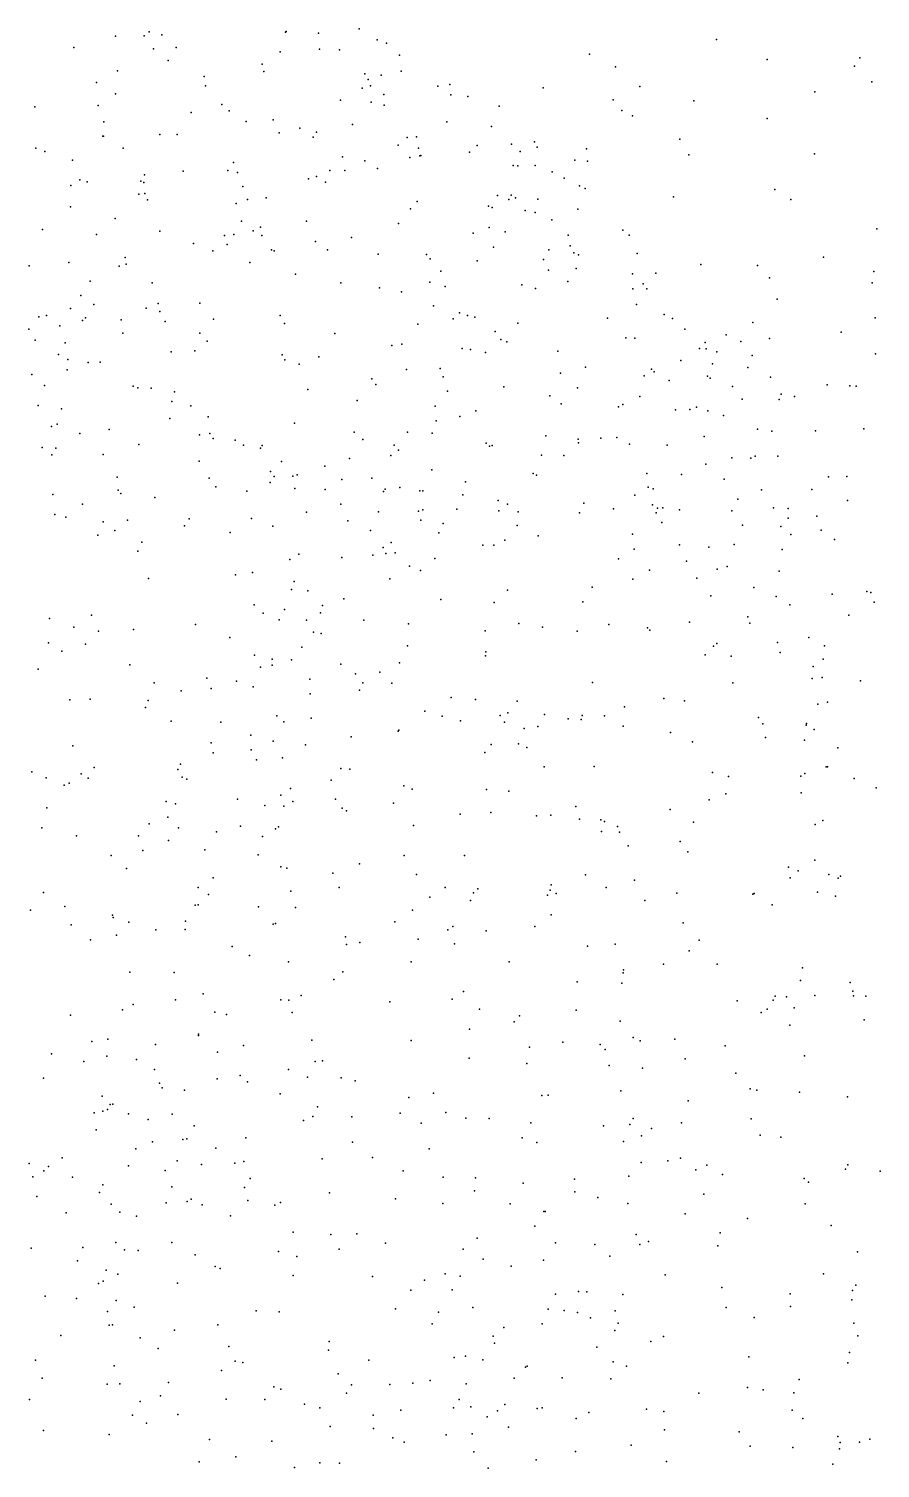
# Model space of a CAD drawing. Header units: metres. Extents: x -23.9 to 23.9, y -28.5 to 28.5.
# Drawn here: x -1.802 to -1.094, y -1.187 to 0.012 of the extents above; entities that cross this region are included whole.
import ezdxf

# ---------------------------------------------------------------- set-up
doc = ezdxf.new("R2010")
doc.units = ezdxf.units.M

msp = doc.modelspace()

# ---------------------------------------------------------------- linework, layer by layer
for p in [(-1.7304, 0.0055, -6.3374), (-1.7065, 0.0057, 18.5748), (-1.7022, 0.0093, 5.4261), (-1.6917, 0.0066, 5.9953), (-1.5887, 0.0089, -27.2061), (-1.5881, 0.0095, 5.5223), (-1.5613, 0.008, 24.3344), (-1.5274, 0.0117, 5.7641), (-1.5126, 0.0025, -5.7656), (-1.23, 0.0029, -5.9153), (-1.7651, -0.004, 9.6477), (-1.6988, -0.0051, 25.5075), (-1.6798, -0.0038, 11.5662), (-1.5932, -0.0076, -6.1668), (-1.5604, -0.0054, 5.9071), (-1.5438, -0.0058, 25.3768), (-1.5048, -0.0002, 9.5142), (-1.494, -0.0104, 14.9138), (-1.3358, -0.0095, 11.5501), (-1.7287, -0.0232, 5.3625), (-1.6866, -0.0147, -6.283), (-1.6083, -0.0178, 26.0107), (-1.4924, -0.0237, 5.8627), (-1.3142, -0.0201, 26.5026), (-1.1879, -0.0139, -6.072), (-1.1152, -0.0195, -5.5632), (-1.1107, -0.0125, 9.5689), (-1.7462, -0.0331, 25.9376), (-1.6566, -0.0279, 5.3777), (-1.6555, -0.0357, -6.2239), (-1.6068, -0.024, -5.5527), (-1.5228, -0.0259, -5.8444), (-1.5201, -0.0304, 5.4907), (-1.5181, -0.0359, 24.9661), (-1.5091, -0.0268, 27.0392), (-1.4519, -0.0347, 25.2326), (-1.1008, -0.0325, -6.1882), (-1.7303, -0.0424, 6.0825), (-1.5431, -0.0478, -5.9121), (-1.5249, -0.0377, 24.8309), (-1.5069, -0.0431, 5.935), (-1.4619, -0.0362, 5.6109), (-1.4512, -0.0434, 25.0981), (-1.4369, -0.0446, 5.7434), (-1.3744, -0.0375, 26.2914), (-1.316, -0.0474, 9.5352), (-1.2938, -0.0364, -5.8845), (-1.1481, -0.0408, -27.6703), (-1.7975, -0.0534, 5.3049), (-1.7447, -0.0523, -5.4182), (-1.6674, -0.058, -5.5038), (-1.6418, -0.0514, 25.5498), (-1.6358, -0.0566, 9.603), (-1.5175, -0.0495, 24.4018), (-1.5067, -0.0519, 24.7456), (-1.411, -0.0527, 2.425), (-1.3088, -0.0562, -5.7729), (-1.2489, -0.0482, -5.6488), (-1.7399, -0.0659, 25.6034), (-1.6216, -0.0656, 27.107), (-1.599, -0.0642, 24.2252), (-1.5768, -0.071, -5.7017), (-1.533, -0.0679, 6.0245), (-1.4545, -0.0659, 5.5163), (-1.4174, -0.0697, 5.8219), (-1.3, -0.0609, -6.0165), (-1.1879, -0.0631, -6.1811), (-1.741, -0.0778, 9.6905), (-1.7402, -0.0777, -0.5776), (-1.6933, -0.0764, -0.4524), (-1.6791, -0.0763, -0.6267), (-1.594, -0.075, -0.5262), (-1.5658, -0.0785, -5.8001), (-1.5629, -0.0744, 11.5674), (-1.4875, -0.0788, 24.6671), (-1.4797, -0.0783, 24.5724), (-1.3816, -0.0823, 5.6802), (-1.2606, -0.0801, -6.1301), (-1.7966, -0.0878, -0.4546), (-1.7891, -0.0904, -0.6404), (-1.7238, -0.0877, -0.3828), (-1.5413, -0.095, -0.6624), (-1.4951, -0.0852, -20.3501), (-1.4853, -0.0956, -0.5353), (-1.4781, -0.0878, 24.9094), (-1.4769, -0.0942, 5.4115), (-1.4761, -0.0937, 25.4882), (-1.4356, -0.091, 26.906), (-1.4292, -0.0854, 25.3908), (-1.4006, -0.0845, 23.1175), (-1.3934, -0.0905, 9.5608), (-1.3794, -0.0869, 26.7994), (-1.3383, -0.0882, 26.6271), (-1.2529, -0.0933, -5.5518), (-1.1483, -0.0923, -5.4763), (-1.7662, -0.0977, -6.2795), (-1.674, -0.1069, -0.3106), (-1.6368, -0.1064, -6.1028), (-1.632, -0.0995, 5.2899), (-1.552, -0.1063, 6.0884), (-1.5394, -0.1064, 24.2896), (-1.5227, -0.0982, 5.3575), (-1.5123, -0.1045, -0.3773), (-1.3992, -0.1021, 5.8946), (-1.3955, -0.1023, 25.0135), (-1.3809, -0.102, -5.8263), (-1.3667, -0.1074, 25.3162), (-1.3479, -0.0978, 26.4497), (-1.3375, -0.0985, 26.5397), (-1.7674, -0.1188, -5.462), (-1.7601, -0.1142, -0.3177), (-1.7538, -0.1158, 25.6695), (-1.7093, -0.1153, 11.5693), (-1.7066, -0.1164, -0.7718), (-1.7063, -0.11, -6.2074), (-1.6288, -0.108, 6.137), (-1.6244, -0.1197, -5.6694), (-1.5697, -0.1131, 25.5937), (-1.563, -0.1114, -0.7316), (-1.5554, -0.1161, 9.6111), (-1.3568, -0.1126, 5.619), (-1.3439, -0.1191, 5.7549), (-1.711, -0.1259, 24.0642), (-1.7059, -0.1254, 5.2304), (-1.7037, -0.1306, 27.1294), (-1.6203, -0.1305, -0.8044), (-1.6048, -0.1291, -0.2704), (-1.4123, -0.1271, -0.587), (-1.4028, -0.1303, -5.9382), (-1.401, -0.1267, -0.5167), (-1.3973, -0.1291, 11.5515), (-1.3787, -0.1302, -6.0421), (-1.3393, -0.1212, 25.1645), (-1.2657, -0.1283, -6.205), (-1.1815, -0.1221, -6.2662), (-1.1682, -0.1305, 9.629), (-1.7677, -0.1366, 25.9748), (-1.6299, -0.1337, 25.6558), (-1.4846, -0.1383, -0.31), (-1.4793, -0.1321, 24.7541), (-1.4198, -0.136, -0.6826), (-1.4167, -0.137, 6.0026), (-1.3892, -0.1395, 26.357), (-1.381, -0.1413, 25.4374), (-1.3454, -0.1386, 5.5442), (-1.791, -0.1553, 11.6093), (-1.7305, -0.1463, -5.5263), (-1.6253, -0.1486, 9.6662), (-1.6097, -0.1535, -5.8612), (-1.5712, -0.1484, 24.2157), (-1.4947, -0.1504, 24.3648), (-1.4193, -0.1538, -5.7383), (-1.3672, -0.1475, -0.4485), (-1.0964, -0.155, 11.4052), (-1.746, -0.1595, -0.2041), (-1.6934, -0.1569, -6.1319), (-1.6655, -0.1672, -0.1801), (-1.6397, -0.1605, -0.8706), (-1.6319, -0.1596, -5.7516), (-1.6156, -0.1565, 27.0624), (-1.6085, -0.1603, 6.1854), (-1.5639, -0.1654, -0.8618), (-1.5339, -0.1622, 5.2671), (-1.4325, -0.1584, 5.3674), (-1.4058, -0.1573, 9.6107), (-1.3536, -0.1602, -5.5692), (-1.3081, -0.1559, 25.2398), (-1.3027, -0.1601, 5.6795), (-1.7224, -0.1786, 25.7198), (-1.6493, -0.1733, 5.2039), (-1.6374, -0.1679, -5.9513), (-1.6005, -0.1723, 26.0881), (-1.5981, -0.1731, 22.2134), (-1.5537, -0.1723, 25.6553), (-1.5117, -0.176, -0.2034), (-1.4715, -0.1762, 5.3107), (-1.4156, -0.1701, -0.7693), (-1.3695, -0.1724, 26.5997), (-1.3518, -0.1689, 5.9463), (-1.3488, -0.1749, -0.699), (-1.3448, -0.1764, 5.4751), (-1.2959, -0.1755, -5.4908), (-1.1408, -0.1785, -23.8145), (-1.8023, -0.1857, -10.9182), (-1.7693, -0.1829, 23.3882), (-1.7272, -0.186, -5.5986), (-1.7213, -0.1842, -0.9019), (-1.6184, -0.1828, 14.2279), (-1.4683, -0.1799, -0.8424), (-1.4594, -0.1902, 26.2657), (-1.4292, -0.1814, -6.0251), (-1.3739, -0.1803, -6.1501), (-1.3699, -0.1893, 5.3992), (-1.3469, -0.1878, -0.3382), (-1.2806, -0.1917, 11.4998), (-1.2431, -0.1845, -5.429), (-1.1959, -0.1854, 11.4624), (-1.0989, -0.1904, -5.3473), (-1.7513, -0.1984, 5.1646), (-1.6999, -0.1997, 9.7887), (-1.5806, -0.1925, 5.2201), (-1.5428, -0.1998, 26.9616), (-1.4686, -0.1992, -5.8591), (-1.456, -0.2029, 24.6663), (-1.392, -0.2015, 26.5124), (-1.3538, -0.1988, 24.9024), (-1.2998, -0.1923, -0.6087), (-1.2909, -0.2006, 5.5671), (-1.186, -0.1956, -6.3395), (-1.1004, -0.1998, 9.7426), (-1.7592, -0.2104, 9.8917), (-1.5104, -0.2039, 6.171), (-1.4921, -0.2073, 26.8924), (-1.3807, -0.2045, 6.044), (-1.2995, -0.2049, 5.8853), (-1.288, -0.2047, -0.428), (-1.1796, -0.2134, 9.7138), (-1.7878, -0.2271, 25.9877), (-1.7679, -0.2213, 15.268), (-1.7484, -0.2178, -6.086), (-1.7049, -0.2208, -5.9884), (-1.6949, -0.2171, -0.1108), (-1.6933, -0.2238, -5.9132), (-1.6601, -0.2168, 6.2483), (-1.5932, -0.2269, 6.2277), (-1.4656, -0.2191, -5.7427), (-1.444, -0.2247, -5.6584), (-1.4372, -0.227, 26.7474), (-1.2966, -0.2178, 9.6813), (-1.2736, -0.2263, -6.3039), (-1.8025, -0.2385, -6.1279), (-1.7941, -0.228, -10.7934), (-1.7767, -0.2357, 10.003), (-1.7579, -0.2311, 24.0147), (-1.7553, -0.2289, -5.6511), (-1.7257, -0.2305, 6.2713), (-1.6889, -0.232, -0.9773), (-1.6487, -0.2301, 27.0328), (-1.5896, -0.2337, 24.1701), (-1.4786, -0.2343, -5.9627), (-1.4493, -0.2299, 6.138), (-1.4312, -0.2284, 26.3975), (-1.3955, -0.2335, 25.5732), (-1.3207, -0.2293, -0.7841), (-1.2665, -0.2295, 25.0812), (-1.2564, -0.2384, -0.3693), (-1.1996, -0.2328, -1.6015), (-1.0979, -0.2289, -1.5286), (-1.7973, -0.2477, 6.3595), (-1.7723, -0.2499, -0.9854), (-1.7241, -0.2418, -5.7848), (-1.6601, -0.2417, 11.5156), (-1.6539, -0.2484, 25.7531), (-1.5476, -0.2419, 9.747), (-1.492, -0.2509, 5.2253), (-1.4143, -0.2404, -6.1582), (-1.4094, -0.2471, 24.778), (-1.4045, -0.2489, -21.3644), (-1.3055, -0.2455, -5.4305), (-1.2979, -0.2458, 24.9512), (-1.2393, -0.2496, -1.533), (-1.222, -0.243, -0.5844), (-1.2097, -0.2486, -1.4674), (-1.186, -0.2463, -1.7323), (-1.1261, -0.241, -1.4503), (-1.7778, -0.2595, 6.538), (-1.6839, -0.2574, 5.1332), (-1.6643, -0.2564, 24.0795), (-1.5916, -0.2599, 26.1776), (-1.5611, -0.2614, 5.1783), (-1.5002, -0.252, -5.8983), (-1.4417, -0.2546, 9.7334), (-1.4348, -0.2552, -5.5857), (-1.4222, -0.2577, -0.9247), (-1.362, -0.2568, 5.3425), (-1.2442, -0.2544, -5.3721), (-1.2387, -0.2547, 25.2358), (-1.2298, -0.2573, -6.3623), (-1.2003, -0.2604, -0.5018), (-1.0976, -0.259, -1.3869), (-1.7706, -0.2722, -10.8633), (-1.7699, -0.2637, -5.7152), (-1.7531, -0.2661, 10.099), (-1.743, -0.2659, 10.1979), (-1.5893, -0.2639, -1.0024), (-1.5775, -0.2675, -0.0613), (-1.4881, -0.2721, -6.0363), (-1.4601, -0.2712, -6.1033), (-1.3598, -0.2751, 9.7502), (-1.3391, -0.27, -0.1862), (-1.2841, -0.2718, -1.4778), (-1.2818, -0.2738, -0.2453), (-1.2597, -0.2646, -1.7319), (-1.2334, -0.2674, 5.7753), (-1.204, -0.2703, -1.3902), (-1.8001, -0.2761, -6.0318), (-1.7894, -0.2854, -5.9507), (-1.7156, -0.2859, 27.0288), (-1.7116, -0.2873, 6.574), (-1.7006, -0.2874, 10.1992), (-1.5168, -0.2798, -5.8033), (-1.5137, -0.2844, 26.299), (-1.4575, -0.2781, 24.4268), (-1.4071, -0.2865, -5.5046), (-1.3456, -0.2872, -1.6646), (-1.2901, -0.2773, 5.4309), (-1.2695, -0.2812, 25.4278), (-1.2374, -0.2774, 5.8514), (-1.2353, -0.2791, 25.3305), (-1.2166, -0.2861, 25.1554), (-1.185, -0.2783, -1.8356), (-1.1379, -0.2847, -6.4244), (-1.1191, -0.2857, -1.8786), (-1.1136, -0.2859, -5.2865), (-1.6833, -0.2985, 9.9868), (-1.6812, -0.2905, 6.3067), (-1.5703, -0.2885, 25.747), (-1.5291, -0.2979, -1.0277), (-1.454, -0.29, 26.51), (-1.3686, -0.2939, -0.1239), (-1.2939, -0.2944, -1.4032), (-1.2085, -0.2968, 5.6856), (-1.1777, -0.2971, -0.4061), (-1.1761, -0.2924, -0.6168), (-1.165, -0.2945, 9.8521), (-1.7948, -0.3019, -1.0354), (-1.7752, -0.3048, -11.0395), (-1.6677, -0.3022, 6.3838), (-1.6533, -0.3114, 26.9579), (-1.4641, -0.3024, -0.0605), (-1.4437, -0.3112, 24.5173), (-1.4303, -0.3063, 6.1872), (-1.3594, -0.3007, 6.115), (-1.3116, -0.303, 25.5372), (-1.3079, -0.3011, -0.8908), (-1.2642, -0.3057, 5.9705), (-1.2523, -0.3054, -1.331), (-1.2466, -0.3033, 9.8142), (-1.2371, -0.3063, 11.4356), (-1.2242, -0.3102, 5.54), (-1.7836, -0.3195, 25.8606), (-1.779, -0.3176, -10.7145), (-1.7355, -0.322, 24.0223), (-1.6851, -0.3129, 10.1397), (-1.5814, -0.3166, 9.917), (-1.4634, -0.3147, -5.5593), (-1.1958, -0.3217, -5.3001), (-1.1839, -0.3233, -0.3271), (-1.1477, -0.3231, 9.9463), (-1.1072, -0.3215, -1.2495), (-1.7599, -0.3252, -10.9318), (-1.7108, -0.3344, 6.7266), (-1.6603, -0.3264, -1.0688), (-1.6519, -0.3254, 11.4799), (-1.6489, -0.3293, 0.0036), (-1.6308, -0.3309, 5.1087), (-1.6238, -0.3349, 26.2035), (-1.6081, -0.3352, 10.2509), (-1.5315, -0.3242, -0.0172), (-1.5243, -0.3303, 5.1526), (-1.4983, -0.3351, -5.6242), (-1.4871, -0.3241, 24.34), (-1.4668, -0.3249, -6.1642), (-1.4218, -0.3332, 5.2251), (-1.4167, -0.3353, -1.7244), (-1.3722, -0.3271, 9.8368), (-1.3451, -0.3299, -5.3984), (-1.3449, -0.333, -1.8406), (-1.3262, -0.3291, -6.3371), (-1.3129, -0.3286, 5.3475), (-1.3025, -0.3342, 24.8437), (-1.271, -0.3349, 9.8913), (-1.2403, -0.3278, -1.9202), (-1.7915, -0.337, -0.0045), (-1.7833, -0.343, 26.0112), (-1.7799, -0.3376, 27.0066), (-1.7406, -0.3428, 10.2986), (-1.6096, -0.3374, 6.5228), (-1.5354, -0.346, -5.7092), (-1.501, -0.3435, 6.2623), (-1.4946, -0.3392, 26.5892), (-1.419, -0.3358, -1.4795), (-1.3756, -0.3434, -0.9993), (-1.3571, -0.3435, 11.4587), (-1.2171, -0.3454, -0.8452), (-1.2014, -0.3458, 5.8322), (-1.1979, -0.3442, 5.6194), (-1.179, -0.3441, -1.2321), (-1.6607, -0.3482, 24.0824), (-1.6014, -0.3568, 6.6167), (-1.5922, -0.3486, 10.1125), (-1.556, -0.3524, -5.801), (-1.4669, -0.3555, -1.5745), (-1.3827, -0.3585, -0.0545), (-1.288, -0.3586, -0.1359), (-1.2592, -0.3594, -1.2425), (-1.2388, -0.3508, 24.9489), (-1.7288, -0.3617, -1.0876), (-1.6524, -0.3626, 26.8871), (-1.6467, -0.3698, 6.7293), (-1.6015, -0.366, 24.1511), (-1.5983, -0.3611, 26.813), (-1.5828, -0.3607, -1.0815), (-1.581, -0.371, 26.2842), (-1.5791, -0.3596, 6.403), (-1.542, -0.3637, 26.3885), (-1.5168, -0.3626, 10.0151), (-1.5059, -0.3715, 10.2548), (-1.4936, -0.3703, 11.4632), (-1.439, -0.3655, -5.4935), (-1.3797, -0.3599, 9.9329), (-1.2868, -0.3699, 10.0151), (-1.2828, -0.3714, 10.2128), (-1.2237, -0.3632, 25.4142), (-1.1368, -0.3614, -5.2598), (-1.1216, -0.3611, -0.4685), (-1.7826, -0.376, -11.0838), (-1.7281, -0.3724, 11.4538), (-1.726, -0.3751, 6.8134), (-1.6977, -0.3786, 0.0383), (-1.621, -0.3734, 25.807), (-1.5557, -0.3718, -5.9569), (-1.5071, -0.3737, 10.1675), (-1.477, -0.3731, -1.5018), (-1.4744, -0.3729, -0.0041), (-1.4411, -0.3764, 10.0611), (-1.4117, -0.3811, -1.335), (-1.3405, -0.3832, 10.0788), (-1.2979, -0.3766, 6.0779), (-1.2122, -0.3799, -0.1925), (-1.1924, -0.3722, 25.0669), (-1.1505, -0.3719, -0.7427), (-1.1208, -0.3811, -0.3799), (-1.7807, -0.3927, -10.6849), (-1.7716, -0.3948, 5.0577), (-1.7577, -0.3841, -10.7983), (-1.5714, -0.3907, -5.8866), (-1.5426, -0.384, 6.337), (-1.5113, -0.3904, 24.294), (-1.4782, -0.3899, 5.1598), (-1.4744, -0.3888, 24.3974), (-1.4462, -0.3882, 24.5718), (-1.4112, -0.3897, 25.6949), (-1.4041, -0.3842, 10.1537), (-1.3951, -0.3906, -6.3027), (-1.344, -0.3914, 24.7525), (-1.3156, -0.3879, -5.351), (-1.2834, -0.3846, -0.9511), (-1.2801, -0.3914, 11.3929), (-1.2792, -0.3875, -6.3965), (-1.2748, -0.3871, 5.3662), (-1.2608, -0.3889, -1.9956), (-1.2171, -0.3896, -6.4406), (-1.1824, -0.3872, -20.1553), (-1.1703, -0.3876, -0.8135), (-1.1464, -0.3941, -2.0431), (-1.7405, -0.3989, 25.8911), (-1.7309, -0.4059, 26.8945), (-1.7203, -0.3974, 26.0614), (-1.673, -0.4022, -1.1235), (-1.669, -0.3964, 26.1385), (-1.6171, -0.3961, 11.4406), (-1.5994, -0.4024, 26.7142), (-1.5369, -0.398, -6.0607), (-1.5179, -0.4061, -1.1034), (-1.4761, -0.3973, 23.6589), (-1.4576, -0.4003, 24.484), (-1.3958, -0.402, -1.9227), (-1.2755, -0.3993, 10.3556), (-1.2083, -0.4017, 5.4908), (-1.1765, -0.4027, 25.2781), (-1.1703, -0.3957, 5.7177), (-1.1429, -0.4058, -0.2835), (-1.745, -0.41, -10.884), (-1.7084, -0.4157, 24.0548), (-1.6349, -0.4078, 6.788), (-1.5008, -0.4159, 6.4434), (-1.4611, -0.4081, -6.2214), (-1.4245, -0.4183, -1.0937), (-1.4154, -0.4183, -5.4295), (-1.4061, -0.4142, -0.0034), (-1.3785, -0.4105, -1.2453), (-1.3, -0.409, -1.0969), (-1.2609, -0.418, 4.4546), (-1.2152, -0.4176, 10.4175), (-1.1681, -0.4095, 25.1617), (-1.1317, -0.4134, 23.6203), (-1.7116, -0.4232, -27.0536), (-1.5852, -0.4302, 26.439), (-1.5776, -0.4257, 26.563), (-1.5419, -0.4285, -1.7229), (-1.516, -0.4265, 6.6383), (-1.5075, -0.4201, -22.1368), (-1.5053, -0.4251, 10.3325), (-1.4976, -0.4246, -5.5427), (-1.4644, -0.4294, 6.2898), (-1.3117, -0.4296, 6.1285), (-1.2985, -0.4217, 25.5903), (-1.2365, -0.42, 1.9383), (-1.1752, -0.4218, 5.8392), (-1.6305, -0.4429, 10.354), (-1.6163, -0.4409, 5.0736), (-1.4857, -0.4357, 6.5272), (-1.4765, -0.4394, -1.8862), (-1.2858, -0.4392, -2.0496), (-1.255, -0.4317, 24.8538), (-1.2293, -0.4381, -0.1152), (-1.2212, -0.4359, 5.9956), (-1.1778, -0.4399, -1.0898), (-1.7029, -0.446, 5.0477), (-1.5839, -0.4551, -5.9294), (-1.5817, -0.4486, -5.7885), (-1.502, -0.4464, -1.3369), (-1.3334, -0.4533, 5.2464), (-1.2997, -0.4465, -5.3154), (-1.2463, -0.4456, -0.9749), (-1.1989, -0.4534, -5.2481), (-1.5701, -0.4562, 0.0798), (-1.5401, -0.4628, 6.7604), (-1.4594, -0.4636, 0.0512), (-1.4151, -0.4659, -1.2094), (-1.404, -0.4556, 11.3905), (-1.3413, -0.4654, 10.4056), (-1.2348, -0.4604, 5.3819), (-1.1804, -0.4609, -0.9088), (-1.1337, -0.4591, -0.8438), (-1.1047, -0.4568, -2.1155), (-1.1014, -0.4576, -0.7684), (-1.0986, -0.4656, -1.0599), (-1.7854, -0.4792, -11.1106), (-1.7503, -0.4766, -10.9578), (-1.6148, -0.4679, 26.3117), (-1.6073, -0.4749, -1.1662), (-1.5897, -0.4718, -1.5357), (-1.5596, -0.4746, -1.7949), (-1.5579, -0.4685, -5.6572), (-1.2038, -0.478, 25.4611), (-1.1689, -0.4678, 10.5238), (-1.1197, -0.4764, -0.2336), (-1.7649, -0.4864, 5.0334), (-1.7445, -0.4898, 11.4512), (-1.7154, -0.4884, 25.9007), (-1.6638, -0.4844, 24.1077), (-1.5941, -0.4805, 14.9721), (-1.5713, -0.4808, -1.4183), (-1.5654, -0.4907, -6.051), (-1.5235, -0.4808, -1.2407), (-1.4863, -0.4838, 10.394), (-1.4226, -0.4896, -2.0036), (-1.3945, -0.4835, 25.7153), (-1.3749, -0.4865, 6.2341), (-1.3461, -0.4899, 0.0087), (-1.3195, -0.4843, 22.6803), (-1.2874, -0.487, 24.7866), (-1.2856, -0.489, -23.3338), (-1.2524, -0.4823, 6.0649), (-1.2021, -0.4833, 5.4444), (-1.7862, -0.4995, -10.6623), (-1.7553, -0.5007, -10.7897), (-1.6351, -0.4951, 26.6342), (-1.5751, -0.5032, 5.077), (-1.559, -0.4917, 14.513), (-1.4871, -0.502, -5.4994), (-1.2325, -0.5024, 11.2551), (-1.2297, -0.5001, -0.072), (-1.1792, -0.4994, 5.9142), (-1.153, -0.4952, 25.1113), (-1.1401, -0.5022, -5.2205), (-1.7751, -0.5064, 26.8787), (-1.6146, -0.5097, 25.8439), (-1.6, -0.5133, 26.3959), (-1.5838, -0.5137, -5.7306), (-1.4222, -0.5104, 5.1638), (-1.422, -0.5072, 24.6431), (-1.2394, -0.5096, -5.2613), (-1.2178, -0.5108, -6.4744), (-1.1769, -0.5076, 24.9921), (-1.1413, -0.5133, 10.6362), (-1.7947, -0.5216, 7.0025), (-1.7184, -0.5179, 26.0346), (-1.6096, -0.5197, 6.8926), (-1.5999, -0.5183, 26.5006), (-1.5427, -0.5172, -6.1234), (-1.5305, -0.5253, -5.5612), (-1.5102, -0.5239, 11.3369), (-1.4938, -0.5163, 6.7554), (-1.1494, -0.5192, -0.9375), (-1.6981, -0.5329, 0.1167), (-1.6544, -0.529, 26.1443), (-1.6507, -0.5377, 5.0463), (-1.6296, -0.5314, -1.6733), (-1.6157, -0.5363, -1.4313), (-1.5685, -0.5298, -1.8664), (-1.5271, -0.539, -1.9466), (-1.5244, -0.5329, 24.3565), (-1.5002, -0.5332, 25.7964), (-1.3332, -0.5325, -6.3981), (-1.2164, -0.533, 6.0233), (-1.1503, -0.5293, -0.1567), (-1.142, -0.5284, 11.0988), (-1.1101, -0.5311, 10.7311), (-1.7684, -0.5471, -10.7286), (-1.7514, -0.5465, -10.8701), (-1.7031, -0.5475, 6.9818), (-1.6756, -0.5395, 10.373), (-1.5683, -0.542, -1.2399), (-1.451, -0.5451, 6.7057), (-1.4305, -0.5467, -2.0527), (-1.396, -0.5482, 6.2971), (-1.2737, -0.5458, -2.1383), (-1.2565, -0.5478, 5.3328), (-1.1457, -0.5506, 5.7815), (-1.1377, -0.5491, 5.7074), (-1.7053, -0.5534, -1.1964), (-1.5959, -0.5603, -5.7912), (-1.5675, -0.5624, -6.0682), (-1.4729, -0.5566, 0.0923), (-1.4585, -0.5606, -6.2754), (-1.4101, -0.56, 10.5044), (-1.4037, -0.5578, 0.0669), (-1.3732, -0.5593, -5.3485), (-1.3535, -0.5629, 25.6934), (-1.3418, -0.56, 11.2394), (-1.3232, -0.5603, 24.7251), (-1.3066, -0.5529, 6.1573), (-1.1949, -0.5616, -2.1756), (-1.684, -0.5647, 25.8832), (-1.6427, -0.5656, -1.7473), (-1.5901, -0.5653, 0.1211), (-1.4951, -0.573, 6.8213), (-1.4945, -0.5722, -5.4955), (-1.4432, -0.5646, 11.2646), (-1.4065, -0.5656, 6.6321), (-1.3902, -0.5709, 6.5633), (-1.3788, -0.5693, 6.4776), (-1.3426, -0.5635, 6.2365), (-1.3076, -0.5689, 10.5621), (-1.2684, -0.5742, 11.1671), (-1.1914, -0.567, 5.446), (-1.1554, -0.5682, 25.3541), (-1.155, -0.5666, -6.5035), (-1.1486, -0.5716, 5.5878), (-1.7658, -0.5854, 0.1273), (-1.6506, -0.5829, 24.1778), (-1.6176, -0.5765, 26.5988), (-1.5991, -0.5815, -5.9238), (-1.5721, -0.5845, -5.6591), (-1.5341, -0.5778, 5.0827), (-1.4175, -0.5843, 25.7461), (-1.3949, -0.5836, -6.355), (-1.3879, -0.5867, 5.1766), (-1.2501, -0.582, -0.0208), (-1.1893, -0.5785, 25.4542), (-1.1567, -0.5805, 10.9244), (-1.129, -0.587, -5.2067), (-1.6491, -0.5911, 26.6895), (-1.6175, -0.5886, 6.9578), (-1.6128, -0.5971, -1.8764), (-1.5912, -0.5953, 11.3206), (-1.4228, -0.591, -5.3934), (-1.8001, -0.607, -11.1097), (-1.759, -0.6086, 5.0203), (-1.7481, -0.6034, 24.0955), (-1.6785, -0.6049, 26.0738), (-1.6763, -0.6006, -1.6807), (-1.5427, -0.6043, -5.5687), (-1.5352, -0.6047, -2.0012), (-1.3734, -0.6029, 6.3373), (-1.3318, -0.6026, -6.4094), (-1.2333, -0.6075, 10.7181), (-1.2199, -0.611, 24.8583), (-1.1598, -0.6107, 25.008), (-1.1565, -0.6085, 5.8853), (-1.1388, -0.6027, 25.1291), (-1.1377, -0.6028, 5.6531), (-1.788, -0.6121, 7.0621), (-1.773, -0.6181, -10.9972), (-1.7689, -0.6164, -10.8016), (-1.753, -0.6122, -1.2127), (-1.6749, -0.6114, 11.384), (-1.6708, -0.6131, 7.0135), (-1.5847, -0.6209, 25.843), (-1.5509, -0.614, -6.1293), (-1.4904, -0.6186, -6.2376), (-1.4833, -0.6213, 25.7938), (-1.4215, -0.6218, 0.0942), (-1.4028, -0.623, 11.1629), (-1.1155, -0.6126, -0.1592), (-1.0971, -0.6204, -2.2241), (-1.6881, -0.6316, -1.5067), (-1.6803, -0.6336, -1.754), (-1.6288, -0.6297, -1.3184), (-1.6059, -0.635, -5.857), (-1.5927, -0.6263, -5.9911), (-1.5826, -0.6318, 5.0646), (-1.5473, -0.6297, 10.5338), (-1.4989, -0.6331, 6.8766), (-1.2361, -0.6304, 10.8973), (-1.2222, -0.6254, 6.0445), (-1.1595, -0.6246, 5.5284), (-1.7875, -0.6369, -10.7229), (-1.6868, -0.6448, -1.2413), (-1.5902, -0.6356, -5.7177), (-1.5416, -0.6372, 24.4365), (-1.5381, -0.6395, 0.1339), (-1.4433, -0.6423, -2.1042), (-1.4178, -0.6408, 6.7656), (-1.3798, -0.6437, 6.6757), (-1.3679, -0.643, 24.6783), (-1.347, -0.6359, 10.6836), (-1.3441, -0.6464, 6.5019), (-1.3262, -0.6469, 6.2455), (-1.2685, -0.6383, 6.1082), (-1.7916, -0.6537, 10.3204), (-1.7022, -0.6502, -1.6281), (-1.678, -0.6536, 0.1507), (-1.6462, -0.6569, 10.4309), (-1.6263, -0.6523, 26.2117), (-1.5971, -0.6544, 24.3327), (-1.5947, -0.6529, 26.4319), (-1.4823, -0.6517, 10.6238), (-1.3257, -0.6567, 10.8266), (-1.3232, -0.6483, 5.2385), (-1.3124, -0.6526, -5.3042), (-1.3108, -0.6573, 6.171), (-1.249, -0.6489, -5.2595), (-1.1479, -0.6509, 5.5993), (-1.1416, -0.6475, 25.2693), (-1.7629, -0.6603, 26.8608), (-1.7112, -0.6602, 25.9058), (-1.6863, -0.6641, -1.4291), (-1.608, -0.6607, 26.542), (-1.3035, -0.6685, -2.1946), (-1.2601, -0.665, -6.4522), (-1.7339, -0.6766, 26.0076), (-1.7075, -0.6726, 26.7788), (-1.6559, -0.6719, -1.8542), (-1.6115, -0.6762, 6.9978), (-1.4899, -0.6767, -5.4953), (-1.4397, -0.6766, 10.6934), (-1.2539, -0.6737, 25.5652), (-1.148, -0.6806, -21.4254), (-1.7211, -0.6874, 24.1922), (-1.5927, -0.686, -5.93), (-1.5877, -0.6873, -1.9809), (-1.5494, -0.6913, -6.1078), (-1.5273, -0.6836, 24.5053), (-1.4797, -0.6924, 11.0881), (-1.339, -0.6927, 6.5976), (-1.1701, -0.6864, 25.3927), (-1.1621, -0.6894, 5.8749), (-1.1366, -0.6925, 25.1885), (-1.1268, -0.6939, -6.5085), (-1.6615, -0.7032, 7.0438), (-1.6491, -0.6953, -1.2899), (-1.5843, -0.7062, -5.7372), (-1.5441, -0.7032, 6.9605), (-1.4559, -0.7034, 6.8603), (-1.4287, -0.7044, 10.7846), (-1.3684, -0.7056, -5.3511), (-1.3677, -0.701, 5.2017), (-1.3219, -0.7034, 6.4566), (-1.2982, -0.6971, 24.764), (-1.1687, -0.6953, 25.001), (-1.146, -0.7071, 5.672), (-1.1288, -0.6954, -5.214), (-1.7902, -0.7074, 24.143), (-1.7725, -0.7191, 7.0968), (-1.6639, -0.718, 26.1276), (-1.6615, -0.7178, 24.2911), (-1.6529, -0.709, 25.8592), (-1.4687, -0.7112, -2.1159), (-1.4349, -0.7142, 5.1559), (-1.4324, -0.7077, 10.976), (-1.3707, -0.7098, -6.3681), (-1.3634, -0.7083, 6.6976), (-1.2897, -0.7142, 6.1227), (-1.2629, -0.708, 0.0137), (-1.1997, -0.7087, -0.0359), (-1.1985, -0.7084, 5.9716), (-1.1837, -0.7177, -2.2484), (-1.1308, -0.7105, -0.1166), (-1.8012, -0.7222, -10.8436), (-1.7327, -0.7263, 5.0366), (-1.7322, -0.7282, -1.6045), (-1.6112, -0.7193, 24.4092), (-1.5804, -0.7199, -6.0055), (-1.4831, -0.7221, -6.2266), (-1.3675, -0.7261, 25.6969), (-1.7672, -0.7344, 10.3715), (-1.7295, -0.7429, 0.1548), (-1.7191, -0.7321, -1.466), (-1.6967, -0.7385, -1.3837), (-1.6722, -0.7383, -1.8809), (-1.672, -0.7312, 11.3231), (-1.599, -0.7337, 0.1516), (-1.5971, -0.7333, 11.2222), (-1.4978, -0.732, 10.7187), (-1.4536, -0.7384, 25.7561), (-1.4495, -0.7358, 0.1176), (-1.4217, -0.7394, -5.4108), (-1.3812, -0.7357, -2.1871), (-1.2578, -0.7326, 5.3438), (-1.7511, -0.7468, 25.9293), (-1.6332, -0.7525, -1.9539), (-1.5388, -0.7444, 5.0935), (-1.5381, -0.7508, -5.6023), (-1.5268, -0.749, 25.8042), (-1.4784, -0.7464, 6.9172), (-1.448, -0.7501, 24.6374), (-1.3373, -0.752, 5.2396), (-1.3144, -0.7506, 0.0557), (-1.2443, -0.747, -5.2703), (-1.6189, -0.7598, 26.2854), (-1.5864, -0.7651, -5.8995), (-1.4842, -0.7652, -5.5072), (-1.4027, -0.7652, 6.8189), (-1.2527, -0.7561, 25.5464), (-1.2295, -0.767, 6.0234), (-1.7183, -0.7737, 26.7686), (-1.6816, -0.7741, 7.081), (-1.5411, -0.7735, -6.0952), (-1.3076, -0.7744, 6.391), (-1.3074, -0.7719, -2.2292), (-1.2741, -0.7671, -6.4259), (-1.1583, -0.7701, 5.7719), (-1.5486, -0.7798, 6.9913), (-1.4406, -0.7899, 5.1706), (-1.346, -0.7818, -6.3696), (-1.3088, -0.783, 24.7512), (-1.16, -0.7806, 24.9978), (-1.1188, -0.7825, -2.2736), (-1.1164, -0.7895, -5.2276), (-1.7156, -0.8006, -1.2651), (-1.6803, -0.7968, 24.4052), (-1.6573, -0.7917, 26.1911), (-1.5928, -0.7967, 5.089), (-1.586, -0.7972, 24.5517), (-1.5757, -0.7933, 10.6615), (-1.5018, -0.7985, -6.1698), (-1.45, -0.7963, -6.2452), (-1.2127, -0.7976, 5.9571), (-1.1828, -0.7972, -6.4673), (-1.1812, -0.7939, 24.9173), (-1.1718, -0.7943, 5.6018), (-1.1482, -0.7931, 25.3825), (-1.1158, -0.7934, 25.165), (-1.1058, -0.7937, -0.1488), (-1.7679, -0.8096, 10.4182), (-1.7246, -0.8052, 26.0644), (-1.6475, -0.8072, 11.2262), (-1.638, -0.809, 25.8278), (-1.5833, -0.8075, -2.0402), (-1.4272, -0.8047, 22.5378), (-1.3941, -0.8101, -6.3146), (-1.3469, -0.8054, 6.719), (-1.3101, -0.8145, 6.3297), (-1.1927, -0.8073, 5.5258), (-1.1877, -0.8047, 5.8798), (-1.1652, -0.8035, -0.0688), (-1.107, -0.8136, 25.2901), (-1.6612, -0.8265, 24.484), (-1.6611, -0.8254, 10.5423), (-1.4357, -0.8213, 6.8778), (-1.3985, -0.815, -2.1931), (-1.1689, -0.818, 5.7179), (-1.7499, -0.8316, -1.6206), (-1.7368, -0.8297, -1.734), (-1.697, -0.8339, 26.6934), (-1.6238, -0.8348, -1.9879), (-1.5668, -0.8305, 10.9958), (-1.4843, -0.8306, 25.7614), (-1.3858, -0.8361, -5.4117), (-1.358, -0.8321, 0.0771), (-1.3268, -0.8339, 6.1385), (-1.3226, -0.8383, -5.3597), (-1.2994, -0.8282, 0.0371), (-1.2936, -0.831, 6.458), (-1.2646, -0.8295, 6.037), (-1.2228, -0.835, -5.2876), (-1.7837, -0.8418, -1.2249), (-1.7568, -0.8481, 5.0246), (-1.7375, -0.8437, -1.4551), (-1.7128, -0.8465, 11.262), (-1.6453, -0.8403, 26.5226), (-1.5642, -0.8481, 10.893), (-1.5581, -0.8477, -5.8933), (-1.4359, -0.8453, 0.106), (-1.3879, -0.8498, 24.681), (-1.2562, -0.846, 25.5932), (-1.1567, -0.8435, -2.2761), (-1.7902, -0.8621, 26.8173), (-1.6979, -0.8548, 5.0669), (-1.6458, -0.8626, 26.3623), (-1.6266, -0.8599, 10.653), (-1.5863, -0.8547, 10.7557), (-1.5705, -0.8612, 25.7796), (-1.5425, -0.8619, -5.9822), (-1.3193, -0.8514, 6.6564), (-1.2916, -0.8536, -2.2446), (-1.2138, -0.8579, -0.0283), (-1.6936, -0.8662, -1.3085), (-1.6914, -0.87, -1.8874), (-1.6728, -0.8721, 26.5955), (-1.6203, -0.8651, 7.0538), (-1.5308, -0.8642, -5.6883), (-1.4657, -0.8744, 5.1881), (-1.3097, -0.8726, 5.342), (-1.202, -0.871, 5.5776), (-1.1965, -0.8719, 5.7912), (-1.1608, -0.8736, 25.5294), (-1.7415, -0.8769, 0.6535), (-1.7348, -0.8839, 0.1437), (-1.7325, -0.8838, 0.7487), (-1.5931, -0.875, -21.3729), (-1.5622, -0.886, -2.0773), (-1.4861, -0.8781, 24.6454), (-1.3754, -0.8764, -6.3001), (-1.3701, -0.8761, 5.262), (-1.2536, -0.8808, -6.3937), (-1.1209, -0.8777, -0.1447), (-1.7482, -0.891, 24.4836), (-1.7408, -0.8894, 26.0904), (-1.7369, -0.8882, 0.5717), (-1.7195, -0.8916, -1.3766), (-1.7031, -0.8965, 10.5664), (-1.6831, -0.8921, 26.2221), (-1.5738, -0.8972, 0.1363), (-1.566, -0.8939, 7.0202), (-1.5335, -0.8941, -5.7591), (-1.4932, -0.8912, -6.1014), (-1.4552, -0.8906, -5.539), (-1.4386, -0.8954, -6.2026), (-1.4192, -0.8956, -2.1905), (-1.2993, -0.8956, 24.7252), (-1.2011, -0.8958, 5.6579), (-1.7463, -0.905, 26.7315), (-1.6647, -0.9018, 10.0279), (-1.4758, -0.8996, 6.944), (-1.3846, -0.8991, -5.4476), (-1.3241, -0.9017, 6.2528), (-1.3021, -0.9007, 6.0606), (-1.2924, -0.9101, 6.5499), (-1.2842, -0.904, 6.4695), (-1.2591, -0.8993, 5.9709), (-1.1937, -0.9094, 24.7966), (-1.7134, -0.9208, 24.5857), (-1.6994, -0.9151, 0.8613), (-1.6743, -0.913, 7.095), (-1.671, -0.9125, 15.5547), (-1.6469, -0.9204, 0.6323), (-1.6218, -0.9116, -2.0067), (-1.533, -0.9154, -16.8755), (-1.4691, -0.921, 0.1069), (-1.3917, -0.9117, 6.8335), (-1.3795, -0.9156, 25.6986), (-1.3073, -0.9147, -6.3391), (-1.1765, -0.9112, -2.2816), (-1.8023, -0.9331, 26.0401), (-1.7746, -0.9285, -1.2275), (-1.679, -0.9308, -1.9202), (-1.6588, -0.9339, 0.5144), (-1.631, -0.9327, 10.9068), (-1.6234, -0.9313, 0.7008), (-1.5584, -0.9291, 24.6345), (-1.5165, -0.9281, -5.9685), (-1.2927, -0.9323, 6.4036), (-1.2706, -0.931, 5.4623), (-1.26, -0.9286, -2.2607), (-1.2381, -0.9344, 5.8695), (-1.1206, -0.9343, 24.8454), (-1.7992, -0.9442, 4.9976), (-1.7901, -0.9392, 0.368), (-1.7862, -0.9357, 25.808), (-1.7662, -0.9446, 0.9959), (-1.7195, -0.935, 11.1613), (-1.6891, -0.9388, 10.6674), (-1.6183, -0.9456, 0.7754), (-1.4909, -0.9392, -2.1393), (-1.4575, -0.9445, -5.6084), (-1.4306, -0.945, 6.8831), (-1.3481, -0.946, 6.1916), (-1.3031, -0.9436, 0.0149), (-1.2472, -0.9383, 5.5322), (-1.2251, -0.9422, 5.758), (-1.1569, -0.9457, -5.3139), (-1.1225, -0.9379, -6.4273), (-1.0937, -0.9395, -5.2837), (-1.7435, -0.9573, -1.482), (-1.7409, -0.9509, -1.7441), (-1.6834, -0.9524, 26.4009), (-1.623, -0.953, 5.1242), (-1.5522, -0.9574, 5.1684), (-1.4314, -0.9559, -6.1548), (-1.391, -0.9495, 24.6622), (-1.3478, -0.9567, 6.0855), (-1.2406, -0.9587, 25.6701), (-1.1534, -0.9487, 25.5895), (-1.7957, -0.9607, 0.1626), (-1.734, -0.967, 26.2108), (-1.6881, -0.9658, 5.0804), (-1.6706, -0.9647, 0.1454), (-1.6673, -0.9629, 10.821), (-1.6582, -0.9674, 0.4335), (-1.6201, -0.9638, 7.0534), (-1.5978, -0.9678, 0.5412), (-1.5929, -0.9656, 0.1365), (-1.4973, -0.9626, -5.7879), (-1.4579, -0.9663, 25.7569), (-1.4017, -0.9666, 0.0653), (-1.3287, -0.9615, -6.2789), (-1.3037, -0.9664, 5.9738), (-1.1563, -0.9667, -0.1328), (-1.7714, -0.9742, 10.6104), (-1.7266, -0.9735, -1.4123), (-1.7129, -0.977, 26.3148), (-1.6346, -0.9768, 0.9192), (-1.3738, -0.973, -5.5008), (-1.3725, -0.973, 5.3411), (-1.256, -0.9751, 5.604), (-1.2043, -0.979, 24.7225), (-1.5823, -0.9903, 0.8626), (-1.551, -0.9922, 0.5986), (-1.5294, -0.9917, -2.1025), (-1.3811, -0.9854, -6.1985), (-1.297, -0.9922, 5.5026), (-1.2268, -0.9909, -0.0605), (-1.1345, -0.9846, -2.2786), (-1.8006, -1.0035, 7.1291), (-1.7575, -1.0031, 24.6209), (-1.73, -0.999, 11.0155), (-1.7229, -1.0051, 7.1014), (-1.7114, -1.0054, -1.8147), (-1.6835, -0.9988, -1.2864), (-1.5946, -1.0063, 24.6084), (-1.5442, -1.0044, 6.9944), (-1.5056, -0.9995, 0.092), (-1.4409, -1.0045, -6.0514), (-1.4293, -0.9953, -22.7575), (-1.3641, -0.9992, 6.1484), (-1.3314, -1.0006, 6.6827), (-1.2938, -1.0005, 6.4612), (-1.2865, -0.998, -5.4371), (-1.2288, -1.0016, -5.3887), (-1.1126, -1.0067, -5.3384), (-1.7619, -1.0141, 4.9704), (-1.664, -1.009, 1.0219), (-1.5793, -1.0106, 25.7839), (-1.4243, -1.0128, -5.6449), (-1.401, -1.0186, -6.119), (-1.3739, -1.0136, 6.7874), (-1.3187, -1.0103, -0.0015), (-1.738, -1.0219, 10.8718), (-1.7284, -1.0252, 0.163), (-1.6474, -1.0188, 0.3513), (-1.6433, -1.0204, 5.1184), (-1.5823, -1.0264, 5.2004), (-1.5165, -1.0273, 5.2515), (-1.473, -1.0302, 24.592), (-1.456, -1.0249, -5.8023), (-1.4433, -1.0269, -2.1597), (-1.2727, -1.0257, -6.2706), (-1.141, -1.0249, 4.2079), (-1.7445, -1.0331, 1.1074), (-1.7405, -1.0311, 0.2682), (-1.6788, -1.0327, -1.897), (-1.4845, -1.0385, 0.6925), (-1.4501, -1.0382, -5.8963), (-1.364, -1.0418, 5.9851), (-1.345, -1.0396, 5.4708), (-1.3379, -1.04, -6.1911), (-1.308, -1.0423, 6.3787), (-1.2255, -1.0364, 25.7204), (-1.1687, -1.0416, -6.3334), (-1.1167, -1.0388, -0.2336), (-1.1139, -1.0345, -0.8292), (-1.789, -1.0435, 4.9009), (-1.7628, -1.0454, 26.3012), (-1.7298, -1.0472, -1.7446), (-1.7148, -1.0528, 5.0073), (-1.4972, -1.0542, 25.811), (-1.4327, -1.0531, 6.8635), (-1.3702, -1.0543, 24.5949), (-1.2218, -1.0529, -2.2599), (-1.1684, -1.0521, -0.1675), (-1.1172, -1.0467, 24.7367), (-1.7369, -1.0562, -1.6733), (-1.6131, -1.0559, 7.0351), (-1.5941, -1.0567, -2.0168), (-1.4614, -1.0569, 10.3752), (-1.3751, -1.0665, -5.6242), (-1.3567, -1.0555, 25.7883), (-1.3458, -1.0572, 5.9182), (-1.3348, -1.0615, -5.5489), (-1.3143, -1.0558, 5.8252), (-1.3119, -1.0661, 5.6583), (-1.1987, -1.0613, -5.4206), (-1.1157, -1.0661, -5.3834), (-1.7757, -1.0763, 26.3825), (-1.7357, -1.0676, -1.2076), (-1.7327, -1.0673, -1.5011), (-1.7098, -1.0783, -1.4105), (-1.6813, -1.0718, 5.0817), (-1.6452, -1.0673, 25.8051), (-1.4668, -1.0667, 0.7621), (-1.4159, -1.0769, 5.4067), (-1.4069, -1.0696, -6.0195), (-1.3145, -1.072, 6.5759), (-1.274, -1.0771, 24.6216), (-1.1124, -1.0765, 25.6663), (-1.6947, -1.0871, 10.9454), (-1.6361, -1.0854, 0.2788), (-1.553, -1.0885, 5.2906), (-1.5525, -1.0812, 1.0033), (-1.4147, -1.0827, -5.831), (-1.3296, -1.0861, 5.7437), (-1.2847, -1.0814, -0.0621), (-1.1194, -1.0904, -2.2631), (-1.797, -1.0968, 1.1951), (-1.7315, -1.1015, -1.5952), (-1.6306, -1.0978, 1.0981), (-1.6242, -1.0987, 0.184), (-1.5195, -1.0969, 0.3883), (-1.4485, -1.0945, 0.6001), (-1.4389, -1.0935, 0.6999), (-1.4245, -1.0965, 6.0237), (-1.3877, -1.1017, 6.7755), (-1.3161, -1.0982, -6.1279), (-1.3049, -1.1018, -2.2159), (-1.2032, -1.094, -6.2553), (-1.1207, -1.0991, -6.3215), (-1.7913, -1.1117, 4.8478), (-1.6422, -1.1054, -1.923), (-1.545, -1.1082, 6.9678), (-1.4684, -1.1137, -2.1168), (-1.3983, -1.1117, 5.9127), (-1.3891, -1.1027, -5.9287), (-1.3584, -1.1116, -5.6945), (-1.318, -1.1123, 6.4562), (-1.1612, -1.1128, -5.4665), (-1.7372, -1.1168, 24.5917), (-1.7266, -1.1165, 25.8003), (-1.6928, -1.1265, -1.7856), (-1.6862, -1.1153, 5.0262), (-1.5984, -1.119, -1.1881), (-1.5927, -1.121, 5.2021), (-1.538, -1.1243, -2.0568), (-1.5338, -1.1174, 0.0403), (-1.5018, -1.1171, 5.3747), (-1.4827, -1.116, 6.9017), (-1.4385, -1.1165, 0.807), (-1.2447, -1.1242, -5.5431), (-1.2042, -1.1196, -0.1807), (-1.191, -1.1216, 24.6451), (-1.1655, -1.1241, -0.8445), (-1.802, -1.1295, -1.0986), (-1.7097, -1.1313, -1.6996), (-1.6381, -1.1293, -1.2725), (-1.6059, -1.1295, 7.0025), (-1.573, -1.1335, 1.0762), (-1.5602, -1.1365, 0.1603), (-1.4928, -1.1385, 24.5463), (-1.4489, -1.1364, 0.8858), (-1.4441, -1.1297, 5.4798), (-1.4346, -1.1357, 6.8226), (-1.4061, -1.1337, 5.5545), (-1.3792, -1.1372, 24.5601), (-1.375, -1.1365, 6.229), (-1.2883, -1.1375, 25.7968), (-1.7163, -1.1426, 4.9346), (-1.7044, -1.1493, -1.5065), (-1.6783, -1.142, 1.1759), (-1.5157, -1.1425, 25.8456), (-1.4208, -1.1441, 0.5519), (-1.4124, -1.139, 6.1127), (-1.3467, -1.1454, 6.6238), (-1.3362, -1.1405, 6.3848), (-1.2738, -1.1396, -0.1261), (-1.167, -1.1386, -0.2659), (-1.158, -1.1454, -0.7687), (-1.7903, -1.1555, 7.0861), (-1.7357, -1.1587, 0.0298), (-1.5515, -1.1521, 0.2969), (-1.5154, -1.1538, 1.0364), (-1.4993, -1.1614, -0.0023), (-1.4549, -1.159, 5.9101), (-1.4335, -1.1583, 5.8299), (-1.4031, -1.1526, 5.6941), (-1.2732, -1.1549, -5.6543), (-1.2111, -1.1565, -2.2284), (-1.1291, -1.1604, -0.652), (-1.6521, -1.1629, 0.0321), (-1.6003, -1.1642, 0.2215), (-1.49, -1.165, 0.3572), (-1.4321, -1.1732, 25.8468), (-1.3474, -1.173, 6.5512), (-1.3009, -1.1677, -5.9445), (-1.2019, -1.1684, -5.5767), (-1.1665, -1.1696, -0.9391), (-1.1276, -1.1708, -16.1696), (-1.127, -1.1653, -0.4515), (-1.1109, -1.1652, 24.6836), (-1.1024, -1.1626, -2.2418), (-1.6606, -1.1814, 5.0278), (-1.6302, -1.1773, -1.093), (-1.5812, -1.1863, -1.9616), (-1.5601, -1.1822, 6.9459), (-1.5438, -1.1826, 5.4315), (-1.3802, -1.1798, -2.1516), (-1.2715, -1.1811, -5.7283), (-1.133, -1.1834, -0.569), (-1.42, -1.1868, 6.7703)]:
    msp.add_point(p)

doc.saveas('drawing.dxf')
